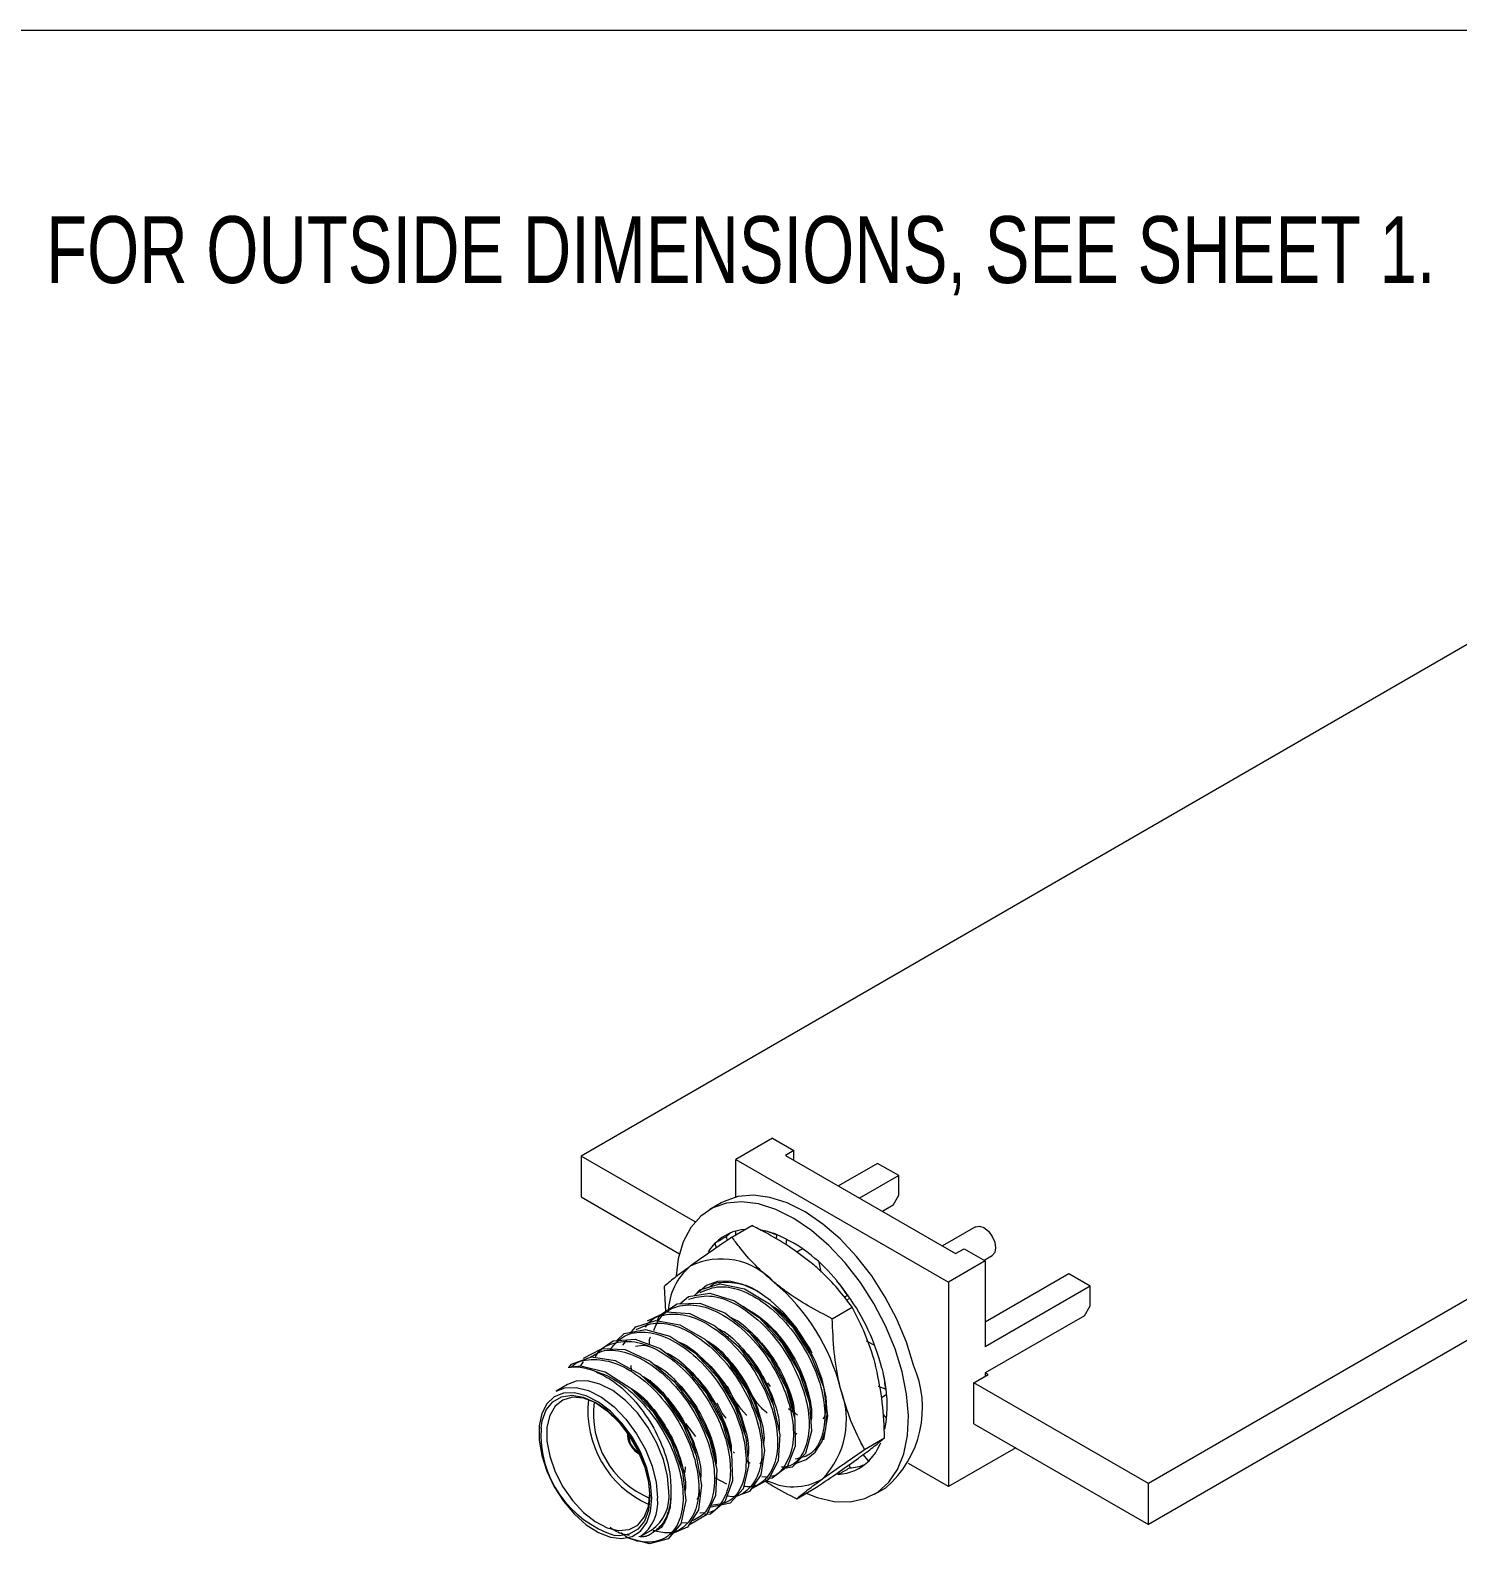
# Paper-space layout 'Inside Dim' of a CAD drawing. Header units: inches. Extents: x 0.04 to 7.3, y 0.02 to 5.63.
# Drawn here: x 3.775 to 5.554, y 3.747 to 5.634 of the extents above; entities that cross this region are included whole.
import ezdxf

# ---------------------------------------------------------------- set-up
doc = ezdxf.new("R2010")
doc.units = ezdxf.units.IN
doc.header["$MEASUREMENT"] = 0
doc.styles.add('SLDTEXTSTYLE0', font='TXT', dxfattribs={"width": 0.75})

psp = doc.layouts.new('Inside Dim')

# ---------------------------------------------------------------- linework, layer by layer
at = {"color": 7, "linetype": 'Continuous', "lineweight": 0, "ltscale": 0.666667}
psp.add_line((0.0415, 5.6337), (7.2963, 5.6337), dxfattribs=at)
at = {"color": 7, "linetype": 'Continuous', "lineweight": 15, "ltscale": 0.666667}
for p, q in [((6.0877, 5.1693), (4.4613, 4.2304)), ((6.7948, 4.7611), (5.1684, 3.8222)), ((6.7948, 4.7101), (5.1684, 3.7712)), ((4.7, 4.2527), (4.654, 4.2262)), ((4.7, 4.2527), (4.7265, 4.2374)), ((4.6034, 4.1484), (4.4613, 4.2304)), ((4.4613, 4.2304), (4.4613, 4.1794)), ((4.654, 4.2262), (4.9192, 4.0731)), ((4.654, 4.1793), (4.654, 4.2262)), ((4.7265, 4.2374), (4.7159, 4.2313)), ((4.7159, 4.2313), (4.928, 4.1088)), ((4.7265, 4.2252), (4.7265, 4.2374)), ((4.8308, 4.2213), (4.782, 4.1931)), ((4.8573, 4.206), (4.8308, 4.2213)), ((4.8573, 4.206), (4.8085, 4.1778)), ((4.8573, 4.1815), (4.8573, 4.206)), ((4.4613, 4.1794), (4.5839, 4.1087)), ((4.636, 4.172), (4.6219, 4.1639)), ((4.8502, 4.1692), (4.8573, 4.1815)), ((4.8502, 4.1692), (4.8368, 4.1615)), ((4.6493, 4.1294), (4.6742, 4.1437)), ((4.654, 4.1321), (4.654, 4.137)), ((4.6897, 4.1371), (4.6858, 4.1379)), ((4.7053, 4.1318), (4.704, 4.1272)), ((4.7058, 4.1321), (4.7053, 4.1318)), ((4.953, 4.1422), (4.9116, 4.1183)), ((4.6285, 4.122), (4.628, 4.1217)), ((4.628, 4.1217), (4.6296, 4.1158)), ((4.6421, 4.13), (4.6435, 4.1253)), ((4.7175, 4.1268), (4.7164, 4.1199)), ((4.7342, 4.113), (4.73, 4.1105)), ((4.7375, 4.1147), (4.7342, 4.113)), ((4.928, 4.1088), (4.9386, 4.1149)), ((4.9386, 4.1149), (4.9651, 4.0996)), ((4.7578, 4.0983), (4.76, 4.0858)), ((4.9651, 4.0996), (4.9192, 4.0731)), ((4.9636, 4.1005), (4.9737, 4.1064)), ((4.9651, 4.0996), (4.9651, 3.9927)), ((4.7799, 4.0751), (4.7763, 4.0793)), ((5.0694, 4.0835), (4.9651, 4.0233)), ((5.096, 4.0682), (5.0694, 4.0835)), ((4.5647, 4.068), (4.5666, 4.0366)), ((4.5951, 4.0553), (4.6219, 4.0594)), ((4.6028, 4.0564), (4.6094, 4.0638)), ((4.6094, 4.0638), (4.6348, 4.071)), ((4.6219, 4.0594), (4.6526, 4.0501)), ((4.6348, 4.071), (4.6649, 4.0648)), ((4.6649, 4.0648), (4.6961, 4.046)), ((4.7934, 4.0566), (4.7894, 4.0546)), ((4.794, 4.0568), (4.7934, 4.0566)), ((4.9192, 4.0731), (4.9192, 3.8183)), ((5.096, 4.0682), (4.9651, 3.9927)), ((5.096, 4.0437), (5.096, 4.0682)), ((4.5595, 4.032), (4.5812, 4.0461)), ((4.5812, 4.0461), (4.6092, 4.047)), ((4.5845, 4.0462), (4.5951, 4.0553)), ((4.6092, 4.047), (4.6403, 4.0348)), ((4.6526, 4.0501), (4.6835, 4.0287)), ((4.6961, 4.046), (4.725, 4.017)), ((4.7743, 4.0277), (4.7991, 4.042)), ((4.7962, 4.0537), (4.7925, 4.0504)), ((5.0889, 4.0314), (5.096, 4.0437)), ((4.5294, 4.0175), (4.5544, 4.0255)), ((4.5442, 4.0251), (4.5677, 4.0362)), ((4.5544, 4.0255), (4.5843, 4.0202)), ((4.5556, 4.0244), (4.5595, 4.032)), ((4.5677, 4.0362), (4.5967, 4.034)), ((4.5843, 4.0202), (4.6155, 4.0022)), ((4.5967, 4.034), (4.6279, 4.0188)), ((4.6279, 4.0188), (4.6579, 3.9925)), ((4.6403, 4.0348), (4.6708, 4.0109)), ((4.6835, 4.0287), (4.7114, 3.9977)), ((5.0889, 4.0314), (4.9651, 3.96)), ((4.4866, 3.9901), (4.501, 4.0002)), ((4.501, 4.0002), (4.5287, 4.002)), ((4.5056, 4.0005), (4.515, 4.0092)), ((4.515, 4.0092), (4.5415, 4.0142)), ((4.5238, 4.0108), (4.5294, 4.0175)), ((4.5287, 4.002), (4.5596, 3.9906)), ((4.5415, 4.0142), (4.5719, 4.0058)), ((4.5719, 4.0058), (4.603, 3.9851)), ((4.6155, 4.0022), (4.6447, 3.9738)), ((4.6449, 4.0039), (4.6446, 4.006)), ((4.6708, 4.0109), (4.6974, 3.9782)), ((4.725, 4.017), (4.7482, 3.9811)), ((4.8274, 3.9944), (4.8172, 3.9998)), ((4.4644, 3.9786), (4.4874, 3.9905)), ((4.4874, 3.9905), (4.5161, 3.9892)), ((4.5161, 3.9892), (4.5473, 3.9748)), ((4.5596, 3.9906), (4.5903, 3.9674)), ((4.603, 3.9851), (4.6312, 3.9546)), ((4.6579, 3.9925), (4.6831, 3.9583)), ((4.7114, 3.9977), (4.7329, 3.9609)), ((4.7482, 3.9811), (4.7633, 3.9428)), ((4.4449, 3.9671), (4.461, 3.9689)), ((4.4463, 3.9672), (4.4494, 3.9711)), ((4.4494, 3.9711), (4.474, 3.9801)), ((4.461, 3.9689), (4.4913, 3.9613)), ((4.474, 3.9801), (4.5037, 3.9756)), ((4.5037, 3.9756), (4.5349, 3.9584)), ((4.5242, 3.9633), (4.5235, 3.9693)), ((4.5473, 3.9748), (4.5774, 3.9492)), ((4.5903, 3.9674), (4.6173, 3.9351)), ((4.6447, 3.9738), (4.6684, 3.9383)), ((4.6506, 3.9613), (4.6481, 3.9686)), ((4.6974, 3.9782), (4.7171, 3.9406)), ((4.8376, 3.961), (4.8364, 3.9662)), ((4.4443, 3.9456), (4.4302, 3.9375)), ((4.4913, 3.9613), (4.5225, 3.9414)), ((4.5349, 3.9584), (4.5643, 3.9305)), ((4.5466, 3.9474), (4.5463, 3.9499)), ((4.5774, 3.9492), (4.6031, 3.9154)), ((4.6312, 3.9546), (4.6532, 3.918)), ((4.6831, 3.9583), (4.7008, 3.9202)), ((4.7329, 3.9609), (4.7458, 3.9226)), ((4.8408, 3.94), (4.8321, 3.9433)), ((4.951, 3.9478), (4.9687, 3.958)), ((4.951, 3.8967), (4.951, 3.9478)), ((5.1684, 3.8222), (4.951, 3.9478)), ((4.9687, 3.958), (4.9651, 3.96)), ((4.9651, 3.96), (4.9651, 3.9559)), ((4.5225, 3.9414), (4.5509, 3.9115)), ((4.5643, 3.9305), (4.5885, 3.8954)), ((4.6173, 3.9351), (4.6375, 3.8977)), ((4.6684, 3.9383), (4.684, 3.8999)), ((4.7171, 3.9406), (4.7277, 3.9026)), ((4.7633, 3.9428), (4.7685, 3.9065)), ((4.8356, 3.9296), (4.839, 3.9315)), ((4.839, 3.9315), (4.8421, 3.9336)), ((4.8413, 3.9402), (4.8408, 3.94)), ((4.5509, 3.9115), (4.5734, 3.8752)), ((4.6031, 3.9154), (4.6214, 3.8774)), ((4.6532, 3.918), (4.6667, 3.8797)), ((4.7008, 3.9202), (4.7091, 3.8828)), ((4.7253, 3.9113), (4.7198, 3.9155)), ((4.7458, 3.9226), (4.7485, 3.8874)), ((4.7685, 3.9065), (4.7633, 3.8766)), ((4.7672, 3.9177), (4.7677, 3.9069)), ((4.8377, 3.9082), (4.8421, 3.9033)), ((4.5885, 3.8954), (4.6047, 3.8571)), ((4.6375, 3.8977), (4.6488, 3.8597)), ((4.684, 3.8999), (4.6899, 3.8634)), ((4.7277, 3.9026), (4.728, 3.8688)), ((4.7485, 3.8874), (4.741, 3.8596)), ((4.7649, 3.902), (4.7645, 3.8997)), ((4.951, 3.8967), (5.1684, 3.7712)), ((4.5734, 3.8752), (4.5875, 3.8368)), ((4.6214, 3.8774), (4.6303, 3.8398)), ((4.6667, 3.8797), (4.6701, 3.8442)), ((4.7091, 3.8828), (4.707, 3.8506)), ((4.728, 3.8688), (4.7182, 3.8432)), ((4.7306, 3.8837), (4.7274, 3.8855)), ((4.8147, 3.8646), (4.8395, 3.879)), ((4.6047, 3.8571), (4.6112, 3.8202)), ((4.6488, 3.8597), (4.6498, 3.8255)), ((4.6524, 3.8601), (4.6506, 3.8616)), ((4.672, 3.847), (4.6677, 3.8502)), ((4.6899, 3.8634), (4.6854, 3.8329)), ((4.707, 3.8506), (4.6949, 3.8274)), ((4.741, 3.8596), (4.7242, 3.8425)), ((4.8197, 3.8504), (4.8127, 3.8585)), ((4.8202, 3.8507), (4.8197, 3.8504)), ((4.829, 3.8618), (4.8308, 3.8649)), ((5.003, 3.8667), (4.9192, 3.8183)), ((4.5875, 3.8368), (4.5916, 3.801)), ((4.6303, 3.8398), (4.6289, 3.8071)), ((4.6701, 3.8442), (4.6632, 3.8158)), ((4.6854, 3.8329), (4.6712, 3.8123)), ((4.7182, 3.8432), (4.6995, 3.8289)), ((4.7242, 3.8425), (4.715, 3.8408)), ((4.7787, 3.834), (4.7829, 3.8341)), ((4.7829, 3.8341), (4.7829, 3.8369)), ((4.7953, 3.8457), (4.7963, 3.842)), ((4.7958, 3.8417), (4.7963, 3.842)), ((4.9192, 3.8183), (4.8694, 3.8471)), ((4.6112, 3.8202), (4.6074, 3.7893)), ((4.6498, 3.8255), (4.6406, 3.7992)), ((4.6632, 3.8158), (4.647, 3.7978)), ((4.6712, 3.8123), (4.6543, 3.8059)), ((4.6949, 3.8274), (4.6744, 3.8161)), ((4.6995, 3.8289), (4.693, 3.8286)), ((4.73, 3.8033), (4.7548, 3.8176)), ((4.8269, 3.8088), (4.841, 3.817)), ((5.1684, 3.7712), (5.1684, 3.8222)), ((4.5916, 3.801), (4.5854, 3.772)), ((4.6289, 3.8071), (4.6174, 3.7833)), ((4.6406, 3.7992), (4.6224, 3.7841)), ((4.647, 3.7978), (4.6234, 3.7926)), ((4.6074, 3.7893), (4.5938, 3.7679)), ((4.6174, 3.7833), (4.5974, 3.7711)), ((4.6224, 3.7841), (4.6149, 3.7834)), ((4.5465, 3.7472), (4.5187, 3.7544)), ((4.5422, 3.7562), (4.5331, 3.7559)), ((4.5349, 3.756), (4.549, 3.7642)), ((4.5527, 3.7626), (4.5505, 3.762)), ((4.5524, 3.7623), (4.5533, 3.7628)), ((4.5854, 3.772), (4.5697, 3.7533)), ((4.5938, 3.7679), (4.5721, 3.7587)), ((4.5697, 3.7533), (4.5465, 3.7472))]:
    psp.add_line(p, q, dxfattribs=at)
at = {"color": 155, "linetype": 'Continuous', "lineweight": 15, "ltscale": 0.666667}
for p, q in [((4.5132, 3.9948), (4.5188, 4.0014)), ((4.4608, 3.9689), (4.4641, 3.9743)), ((4.5488, 3.9452), (4.5478, 3.951)), ((4.6975, 3.9433), (4.694, 3.9477)), ((4.7312, 3.9076), (4.7271, 3.9107)), ((4.6041, 3.8809), (4.592, 3.897)), ((4.6685, 3.8752), (4.6669, 3.8768)), ((4.7299, 3.8839), (4.7274, 3.885)), ((4.5909, 3.843), (4.5906, 3.8361)), ((4.6945, 3.8307), (4.6864, 3.8303)), ((4.643, 3.8216), (4.6287, 3.829)), ((4.5945, 3.773), (4.5857, 3.7734)), ((4.6164, 3.7857), (4.6091, 3.7851))]:
    psp.add_line(p, q, dxfattribs=at)
at = {"color": 7, "linetype": 'Continuous', "lineweight": 15, "ltscale": 0.666667, "flags": 128}
for points in [[(4.8614, 3.9616), (4.8526, 3.9903), (4.8408, 4.0188), (4.8263, 4.0465), (4.8094, 4.0729), (4.7904, 4.0972), (4.77, 4.1189), (4.7484, 4.1375), (4.7263, 4.1526), (4.7042, 4.1638), (4.6825, 4.1708), (4.6618, 4.1735), (4.6426, 4.1718), (4.6253, 4.1657), (4.6103, 4.1555), (4.598, 4.1413), (4.5886, 4.1234), (4.5824, 4.1024), (4.5797, 4.081)], [(4.8756, 3.9698), (4.8668, 3.9984), (4.855, 4.0269), (4.8404, 4.0547), (4.8235, 4.081), (4.8046, 4.1053), (4.7841, 4.1271), (4.7626, 4.1457), (4.7405, 4.1607), (4.7183, 4.1719), (4.6967, 4.1789), (4.676, 4.1816), (4.6567, 4.1799), (4.6394, 4.1739), (4.636, 4.172)], [(4.648, 4.135), (4.6467, 4.1339), (4.6422, 4.1297)], [(4.953, 4.1422), (4.9578, 4.1432), (4.9634, 4.1412), (4.969, 4.1367), (4.9737, 4.1303), (4.9769, 4.123), (4.978, 4.1159)], [(4.978, 4.1159), (4.9769, 4.11), (4.9737, 4.1064), (4.9737, 4.1064)], [(4.7262, 3.847), (4.7285, 3.8473), (4.742, 3.8522), (4.753, 3.8612), (4.7613, 3.874), (4.7664, 3.8902), (4.7682, 3.909), (4.7666, 3.9299), (4.7617, 3.9519), (4.7536, 3.9743), (4.7427, 3.9961), (4.7293, 4.0166), (4.7141, 4.0349), (4.6975, 4.0504), (4.6803, 4.0624), (4.663, 4.0705), (4.6464, 4.0744), (4.6311, 4.0739), (4.6177, 4.0691), (4.6066, 4.0601), (4.6053, 4.0586)], [(4.5707, 3.8121), (4.569, 3.8315), (4.5639, 3.852), (4.5556, 3.8726), (4.5446, 3.8924), (4.5314, 3.9104), (4.5165, 3.9259), (4.5007, 3.938), (4.4847, 3.9462), (4.4693, 3.9502), (4.4551, 3.9497), (4.4443, 3.9456)], [(4.7418, 3.8101), (4.7555, 3.8049), (4.7767, 3.8), (4.7967, 3.7995), (4.8151, 3.8034), (4.8313, 3.8116), (4.845, 3.8238), (4.8558, 3.8399), (4.8636, 3.8594), (4.8681, 3.8819), (4.8693, 3.9068), (4.867, 3.9336), (4.8614, 3.9616)], [(4.5495, 3.804), (4.5479, 3.8224), (4.543, 3.8419), (4.5352, 3.8616), (4.5247, 3.8804), (4.512, 3.8976), (4.4979, 3.9123), (4.4828, 3.9238), (4.4676, 3.9317), (4.4529, 3.9354), (4.4394, 3.935), (4.4278, 3.9303), (4.4186, 3.9216), (4.4122, 3.9093), (4.4089, 3.894), (4.4089, 3.8764), (4.4122, 3.8573), (4.4186, 3.8376), (4.4278, 3.8182), (4.4394, 3.8001), (4.4529, 3.7841), (4.4676, 3.7709), (4.4828, 3.7612), (4.4979, 3.7553), (4.512, 3.7537), (4.5247, 3.7563), (4.5352, 3.763), (4.543, 3.7735), (4.5479, 3.7874), (4.5495, 3.804)], [(4.5469, 3.8096), (4.5451, 3.8277), (4.54, 3.8469), (4.5318, 3.866), (4.521, 3.8842), (4.508, 3.9003), (4.4937, 3.9135), (4.4788, 3.9231), (4.4641, 3.9286), (4.4504, 3.9297), (4.4384, 3.9263), (4.4288, 3.9186), (4.4221, 3.9071), (4.4186, 3.8923), (4.4186, 3.875), (4.4221, 3.8562), (4.4288, 3.8369), (4.4384, 3.8182), (4.4504, 3.801), (4.4641, 3.7862), (4.4788, 3.7747), (4.4937, 3.7671), (4.508, 3.7638), (4.521, 3.765), (4.5318, 3.7705), (4.54, 3.7802), (4.5451, 3.7935), (4.5469, 3.8096)], [(4.4302, 3.9375), (4.441, 3.9415), (4.4551, 3.942), (4.4706, 3.9381), (4.4865, 3.9298), (4.5024, 3.9177), (4.5172, 3.9023), (4.5305, 3.8842), (4.5415, 3.8645), (4.5498, 3.8438), (4.5549, 3.8234), (4.5566, 3.804)], [(4.8308, 3.8649), (4.8345, 3.8723), (4.8348, 3.8731)]]:
    psp.add_lwpolyline(points, dxfattribs=at)
at = {"color": 155, "linetype": 'Continuous', "lineweight": 15, "ltscale": 0.666667, "flags": 128}
for points in [[(4.4114, 3.8912), (4.4128, 3.9003), (4.4178, 3.914), (4.4259, 3.9242), (4.4367, 3.9304), (4.4495, 3.9323), (4.4639, 3.9298), (4.479, 3.9231), (4.4941, 3.9124), (4.5085, 3.8983), (4.5213, 3.8815), (4.5321, 3.8629), (4.5402, 3.8434), (4.5452, 3.8239), (4.5469, 3.8055)], [(4.5469, 3.8055), (4.5452, 3.789), (4.5402, 3.7754), (4.5321, 3.7652), (4.5213, 3.759), (4.5085, 3.7571), (4.5035, 3.7574)]]:
    psp.add_lwpolyline(points, dxfattribs=at)
at = {"color": 7, "linetype": 'Continuous', "lineweight": 15, "ltscale": 0.444444}
for centre, radius, start, end in [((4.6697, 4.081), 0.0581, 93.5864, 135.1533), ((4.6656, 4.031), 0.1089, 68.3175, 77.209), ((4.6296, 3.9571), 0.1909, 39.7842, 66.481), ((4.6362, 4.0136), 0.0885, 42.0237, 116.2027), ((4.647, 4.0341), 0.0771, 130.2263, 178.0799), ((4.5691, 3.8981), 0.2752, 35.2103, 39.9998), ((4.5368, 3.8777), 0.2557, 14.2153, 49.7562), ((4.5668, 3.8953), 0.2787, 14.721, 35.4118), ((4.7563, 3.9165), 0.1306, 310.3988, 24.1015), ((4.6306, 3.9131), 0.2125, 7.3306, 13.022), ((4.5973, 3.913), 0.1277, 173.8086, 246.1861), ((4.6862, 3.9016), 0.1058, 316.1227, 21.547), ((4.6919, 3.9191), 0.151, 348.9202, 8.0537), ((4.5427, 3.883), 0.1315, 176.4328, 252.6456), ((4.547, 3.8839), 0.0268, 177.3493, 242.6453), ((4.7789, 3.8917), 0.0582, 272.958, 315.1353), ((4.774, 3.896), 0.0647, 315.538, 328.1241), ((4.7925, 3.903), 0.0614, 273.1426, 291.4287), ((4.5192, 3.8066), 0.0518, 305.1269, 6.1853), ((4.7258, 3.8894), 0.0713, 240.1685, 300.9564), ((4.5051, 3.7984), 0.0518, 305.1269, 6.1853)]:
    psp.add_arc(centre, radius, start, end, dxfattribs=at)
at = {"color": 155, "linetype": 'Continuous', "lineweight": 15, "ltscale": 0.444444}
for centre, radius, start, end in [((4.5905, 3.9091), 0.1139, 172.6303, 247.3643), ((4.5479, 3.8845), 0.0291, 175.1532, 244.8414)]:
    psp.add_arc(centre, radius, start, end, dxfattribs=at)
at = {"color": 7, "linetype": 'Continuous', "lineweight": 15, "ltscale": 0.666667}
for points, knots in [([(4.7465, 4.0986), (4.7377, 4.1052), (4.7201, 4.1186), (4.695, 4.1331), (4.6793, 4.1411), (4.6742, 4.1437)], [0, 0, 0, 0, 0.39822, 0.802626, 1, 1, 1, 1]), ([(4.7053, 4.1318), (4.7006, 4.1337), (4.6955, 4.1358), (4.6902, 4.137), (4.6897, 4.1371)], [0, 0, 0, 0, 0.902243, 1, 1, 1, 1]), ([(4.6493, 4.1294), (4.6397, 4.1228), (4.6203, 4.1095), (4.6049, 4.0985), (4.5972, 4.093)], [0, 0, 0, 0, 0.495458, 1, 1, 1, 1]), ([(4.628, 4.1217), (4.6254, 4.1187), (4.6226, 4.1154), (4.62, 4.1113), (4.6198, 4.1109)], [0, 0, 0, 0, 0.902243, 1, 1, 1, 1]), ([(4.6421, 4.13), (4.6409, 4.1293), (4.6385, 4.1279), (4.634, 4.1252), (4.6307, 4.1233), (4.6285, 4.122)], [0, 0, 0, 0, 0.2651606, 0.5303212, 1, 1, 1, 1]), ([(4.702, 4.0728), (4.6939, 4.0799), (4.6776, 4.0941), (4.6611, 4.1135), (4.6522, 4.1254), (4.6493, 4.1294)], [0, 0, 0, 0, 0.3982201, 0.802626, 1, 1, 1, 1]), ([(4.7991, 4.042), (4.7934, 4.0497), (4.7817, 4.0651), (4.7637, 4.084), (4.7511, 4.0947), (4.7465, 4.0986)], [0, 0, 0, 0, 0.387506, 0.778842, 1, 1, 1, 1]), ([(4.5972, 4.093), (4.5962, 4.0923), (4.5887, 4.0868), (4.5765, 4.0777), (4.5687, 4.0712), (4.5647, 4.068)], [0, 0, 0, 0, 0.070047, 0.530762, 1, 1, 1, 1]), ([(4.7934, 4.0566), (4.7895, 4.0623), (4.7853, 4.0687), (4.7804, 4.0745), (4.7799, 4.0751)], [0, 0, 0, 0, 0.902243, 1, 1, 1, 1]), ([(4.6213, 4.0676), (4.6227, 4.0687), (4.6274, 4.0724), (4.6382, 4.0735), (4.6563, 4.0726), (4.6723, 4.0688), (4.6825, 4.061), (4.6829, 4.0607)], [0, 0, 0, 0, 0.095354, 0.315422, 0.542041, 0.981108, 1, 1, 1, 1]), ([(4.7743, 4.0277), (4.7643, 4.0329), (4.744, 4.0434), (4.72, 4.0587), (4.7068, 4.0691), (4.702, 4.0728)], [0, 0, 0, 0, 0.387506, 0.778842, 1, 1, 1, 1]), ([(4.6631, 4.0431), (4.6723, 4.0375), (4.6907, 4.0264), (4.7157, 3.9982), (4.7353, 3.9652), (4.7461, 3.9315), (4.7499, 3.9084), (4.7476, 3.9), (4.7476, 3.8997)], [0, 0, 0, 0, 0.19644, 0.395458, 0.594476, 0.793493, 0.992511, 1, 1, 1, 1]), ([(4.6972, 4.0449), (4.6993, 4.0437), (4.7107, 4.0373), (4.7299, 4.0166), (4.7427, 3.9956), (4.749, 3.9853)], [0, 0, 0, 0, 0.1038929, 0.5595049, 1, 1, 1, 1]), ([(4.7019, 4.0402), (4.7021, 4.0401), (4.7115, 4.0345), (4.7284, 4.0158), (4.7407, 3.9957), (4.7466, 3.986)], [0, 0, 0, 0, 0.0147433, 0.526835, 1, 1, 1, 1]), ([(4.8292, 3.9662), (4.8287, 3.9681), (4.825, 3.9827), (4.816, 4.009), (4.8048, 4.031), (4.7991, 4.042)], [0, 0, 0, 0, 0.070047, 0.530762, 1, 1, 1, 1]), ([(4.647, 4.0295), (4.6479, 4.0292), (4.6579, 4.0254), (4.6772, 4.0081), (4.7013, 3.9797), (4.7185, 3.9461), (4.7274, 3.9196), (4.7272, 3.9072), (4.7271, 3.9046)], [0, 0, 0, 0, 0.02174, 0.251019, 0.480299, 0.709579, 0.938859, 1, 1, 1, 1]), ([(4.6873, 4.0246), (4.6879, 4.0241), (4.6976, 4.0176), (4.7145, 3.9966), (4.7331, 3.9652), (4.743, 3.9404), (4.7438, 3.9293), (4.7439, 3.9282)], [0, 0, 0, 0, 0.022526, 0.33732, 0.652114, 0.966908, 1, 1, 1, 1]), ([(4.7846, 3.9405), (4.7842, 3.9424), (4.7806, 3.9571), (4.776, 3.9859), (4.7749, 4.0137), (4.7743, 4.0277)], [0, 0, 0, 0, 0.070047, 0.530762, 1, 1, 1, 1]), ([(4.6174, 4.0005), (4.6193, 3.9994), (4.6305, 3.9934), (4.6497, 3.9728), (4.6713, 3.9415), (4.6847, 3.9075), (4.6904, 3.8828), (4.6887, 3.8728), (4.6885, 3.8716)], [0, 0, 0, 0, 0.048267, 0.278212, 0.508157, 0.738101, 0.968046, 1, 1, 1, 1]), ([(4.6327, 4.0149), (4.6339, 4.0143), (4.6444, 4.0095), (4.6635, 3.9906), (4.6865, 3.9607), (4.7018, 3.9268), (4.7091, 3.9014), (4.7081, 3.8905), (4.708, 3.8889)], [0, 0, 0, 0, 0.031567, 0.263667, 0.495767, 0.727868, 0.959968, 1, 1, 1, 1]), ([(4.6728, 4.0085), (4.6737, 4.0078), (4.6836, 4.0003), (4.6999, 3.978), (4.7168, 3.946), (4.7253, 3.9217), (4.7254, 3.9115), (4.7254, 3.9109)], [0, 0, 0, 0, 0.033515, 0.349507, 0.6655, 0.981493, 1, 1, 1, 1]), ([(4.5289, 3.9933), (4.5331, 3.9941), (4.5406, 3.9957), (4.5495, 3.9917), (4.5535, 3.9899)], [0, 0, 0, 0, 0.553629, 1, 1, 1, 1]), ([(4.5671, 3.9849), (4.5678, 3.9847), (4.5776, 3.9812), (4.5969, 3.9644), (4.6213, 3.9364), (4.639, 3.903), (4.6483, 3.8763), (4.6484, 3.8636), (4.6484, 3.8608)], [0, 0, 0, 0, 0.017362, 0.246874, 0.476385, 0.705897, 0.935408, 1, 1, 1, 1]), ([(4.5823, 3.9989), (4.5823, 3.9989), (4.5913, 3.9964), (4.6104, 3.9813), (4.6356, 3.9552), (4.6557, 3.922), (4.6671, 3.8884), (4.6713, 3.8649), (4.6691, 3.8561), (4.669, 3.8556)], [0, 0, 0, 0, 0.000525, 0.198008, 0.395491, 0.592975, 0.790458, 0.987941, 1, 1, 1, 1]), ([(4.6219, 3.996), (4.6221, 3.9959), (4.6313, 3.9907), (4.6487, 3.9714), (4.6692, 3.9412), (4.6809, 3.9161), (4.6827, 3.904), (4.683, 3.9025)], [0, 0, 0, 0, 0.004849, 0.32073, 0.636611, 0.952492, 1, 1, 1, 1]), ([(4.6583, 3.9919), (4.6595, 3.9909), (4.6694, 3.9825), (4.6842, 3.9595), (4.6976, 3.9352), (4.7002, 3.9226), (4.7006, 3.9207)], [0, 0, 0, 0, 0.057245, 0.490824, 0.924404, 1, 1, 1, 1]), ([(4.4449, 3.9671), (4.4463, 3.9672), (4.4505, 3.9678), (4.4578, 3.9677), (4.467, 3.9662), (4.4734, 3.9641), (4.4766, 3.963)], [0, 0, 0, 0, 0.142653, 0.428294, 0.712307, 1, 1, 1, 1]), ([(4.4766, 3.963), (4.4841, 3.9595), (4.5009, 3.9517), (4.5268, 3.9284), (4.5503, 3.8964), (4.5666, 3.8608), (4.5729, 3.8327), (4.573, 3.8183), (4.573, 3.8142)], [0, 0, 0, 0, 0.156459, 0.352595, 0.548375, 0.739841, 0.926933, 1, 1, 1, 1]), ([(4.5521, 3.9707), (4.5534, 3.9701), (4.5639, 3.9656), (4.5833, 3.9471), (4.6066, 3.9175), (4.6225, 3.8837), (4.6302, 3.8577), (4.6294, 3.8462), (4.6293, 3.844)], [0, 0, 0, 0, 0.032354, 0.261372, 0.49039, 0.719408, 0.948426, 1, 1, 1, 1]), ([(4.5927, 3.9645), (4.5936, 3.9639), (4.6034, 3.9566), (4.6199, 3.9347), (4.6373, 3.9029), (4.6463, 3.8784), (4.6465, 3.8679), (4.6465, 3.8672)], [0, 0, 0, 0, 0.030675, 0.346149, 0.661622, 0.977096, 1, 1, 1, 1]), ([(4.6073, 3.9805), (4.6078, 3.9801), (4.6174, 3.9739), (4.6344, 3.9532), (4.6535, 3.9221), (4.6638, 3.8972), (4.6648, 3.8858), (4.6649, 3.8846)], [0, 0, 0, 0, 0.0190074, 0.3337885, 0.6485695, 0.9633506, 1, 1, 1, 1]), ([(4.8395, 3.879), (4.839, 3.8938), (4.8379, 3.9237), (4.8321, 3.9519), (4.8292, 3.9662)], [0, 0, 0, 0, 0.495458, 1, 1, 1, 1]), ([(4.5373, 3.9562), (4.5392, 3.9552), (4.5502, 3.9495), (4.5695, 3.9293), (4.5915, 3.8984), (4.6055, 3.8644), (4.6116, 3.8394), (4.6101, 3.829), (4.6099, 3.8276)], [0, 0, 0, 0, 0.045689, 0.275136, 0.504583, 0.73403, 0.963477, 1, 1, 1, 1]), ([(4.542, 3.9517), (4.542, 3.9517), (4.5511, 3.9468), (4.5685, 3.9279), (4.5894, 3.898), (4.6016, 3.8729), (4.6036, 3.8607), (4.6039, 3.859)], [0, 0, 0, 0, 0.0004099, 0.316923, 0.633436, 0.9499491, 1, 1, 1, 1]), ([(4.5783, 3.9481), (4.5794, 3.9471), (4.5893, 3.939), (4.6051, 3.916), (4.6208, 3.8837), (4.6282, 3.8599), (4.6279, 3.8503), (4.6278, 3.8501)], [0, 0, 0, 0, 0.039946, 0.357933, 0.67592, 0.993908, 1, 1, 1, 1]), ([(4.8408, 3.94), (4.8401, 3.9463), (4.8394, 3.9533), (4.8378, 3.9603), (4.8376, 3.961)], [0, 0, 0, 0, 0.902243, 1, 1, 1, 1]), ([(4.5227, 3.9412), (4.525, 3.9398), (4.5365, 3.9329), (4.5554, 3.9111), (4.576, 3.8791), (4.588, 3.8452), (4.5926, 3.8213), (4.5906, 3.8122), (4.5904, 3.8115)], [0, 0, 0, 0, 0.057429, 0.288236, 0.519042, 0.749849, 0.980655, 1, 1, 1, 1]), ([(4.5273, 3.9363), (4.5277, 3.936), (4.5372, 3.9301), (4.5544, 3.9098), (4.5738, 3.8789), (4.5846, 3.854), (4.5858, 3.8424), (4.586, 3.8411)], [0, 0, 0, 0, 0.015293, 0.330202, 0.645111, 0.960019, 1, 1, 1, 1]), ([(4.6932, 3.91), (4.6894, 3.9133), (4.6813, 3.9204), (4.6751, 3.9309), (4.6718, 3.9365)], [0, 0, 0, 0, 0.467518, 1, 1, 1, 1]), ([(4.8147, 3.8646), (4.8086, 3.8763), (4.7965, 3.8998), (4.7886, 3.9268), (4.7846, 3.9405)], [0, 0, 0, 0, 0.495458, 1, 1, 1, 1]), ([(4.7658, 3.9206), (4.7659, 3.9201), (4.767, 3.9128), (4.765, 3.9074), (4.7632, 3.9025)], [0, 0, 0, 0, 0.073837, 1, 1, 1, 1]), ([(4.807, 3.854), (4.808, 3.8547), (4.8155, 3.8601), (4.8277, 3.8693), (4.8355, 3.8757), (4.8395, 3.879)], [0, 0, 0, 0, 0.070047, 0.530762, 1, 1, 1, 1]), ([(4.6867, 3.8585), (4.6866, 3.8548), (4.6865, 3.8501), (4.6845, 3.8474), (4.684, 3.8469)], [0, 0, 0, 0, 0.790052, 1, 1, 1, 1]), ([(4.7548, 3.8176), (4.7645, 3.8242), (4.7839, 3.8374), (4.7993, 3.8484), (4.807, 3.854)], [0, 0, 0, 0, 0.495458, 1, 1, 1, 1]), ([(4.7625, 3.8283), (4.7635, 3.829), (4.7712, 3.8345), (4.7877, 3.8462), (4.8056, 3.8584), (4.8147, 3.8646)], [0, 0, 0, 0, 0.0700468, 0.5307621, 1, 1, 1, 1]), ([(4.8197, 3.8504), (4.8227, 3.8536), (4.8261, 3.8573), (4.8287, 3.8614), (4.829, 3.8618)], [0, 0, 0, 0, 0.902243, 1, 1, 1, 1]), ([(4.7829, 3.8341), (4.7841, 3.8347), (4.7863, 3.8361), (4.7906, 3.8386), (4.7938, 3.8405), (4.7958, 3.8417)], [0, 0, 0, 0, 0.2651606, 0.5303212, 1, 1, 1, 1]), ([(4.573, 3.8142), (4.5731, 3.8123), (4.5732, 3.8027), (4.5705, 3.785), (4.5624, 3.77), (4.5548, 3.7642), (4.5527, 3.7626)], [0, 0, 0, 0, 0.082129, 0.413285, 0.841468, 1, 1, 1, 1]), ([(4.573, 3.8142), (4.5731, 3.8077), (4.5733, 3.7947), (4.5675, 3.7769), (4.5608, 3.765), (4.5536, 3.7633), (4.5531, 3.7632)], [0, 0, 0, 0, 0.276247, 0.552503, 0.969994, 1, 1, 1, 1]), ([(4.6084, 3.8149), (4.6084, 3.8112), (4.6084, 3.8061), (4.6062, 3.8031), (4.6056, 3.8023)], [0, 0, 0, 0, 0.739891, 1, 1, 1, 1]), ([(4.691, 3.8252), (4.6939, 3.8233), (4.7061, 3.8152), (4.7197, 3.8084), (4.73, 3.8033)], [0, 0, 0, 0, 0.24223, 1, 1, 1, 1]), ([(4.73, 3.8033), (4.7341, 3.8067), (4.7425, 3.8135), (4.7558, 3.8233), (4.7625, 3.8283)], [0, 0, 0, 0, 0.495458, 1, 1, 1, 1]), ([(4.5212, 3.7576), (4.5158, 3.7585), (4.5081, 3.7598), (4.5, 3.7655), (4.4975, 3.7672)], [0, 0, 0, 0, 0.691702, 1, 1, 1, 1]), ([(4.5422, 3.7562), (4.5415, 3.7562), (4.5394, 3.7559), (4.537, 3.7557), (4.5353, 3.7558), (4.535, 3.7558)], [0, 0, 0, 0, 0.29771, 0.894888, 1, 1, 1, 1]), ([(4.5527, 3.7626), (4.5522, 3.7622), (4.5507, 3.7609), (4.5481, 3.7591), (4.5451, 3.7575), (4.5432, 3.7567), (4.5422, 3.7563)], [0, 0, 0, 0, 0.162982, 0.489074, 0.744219, 1, 1, 1, 1])]:
    psp.add_open_spline(points, degree=3, knots=knots, dxfattribs=at)
at = {"color": 155, "linetype": 'Continuous', "lineweight": 15, "ltscale": 0.666667}
for points, knots in [([(4.5953, 4.052), (4.6037, 4.0542), (4.6205, 4.0587), (4.6514, 4.0488), (4.6822, 4.0277), (4.7099, 3.9968), (4.7314, 3.9601), (4.7442, 3.922), (4.747, 3.8869), (4.7392, 3.8597), (4.7263, 3.844), (4.7146, 3.8428), (4.7109, 3.8424)], [0, 0, 0, 0, 0.105782, 0.211564, 0.317346, 0.423129, 0.528911, 0.634693, 0.740475, 0.846257, 0.952039, 1, 1, 1, 1]), ([(4.6097, 4.0605), (4.6176, 4.0638), (4.6335, 4.0703), (4.6638, 4.0635), (4.6948, 4.045), (4.7236, 4.016), (4.7467, 3.9803), (4.7617, 3.9422), (4.7669, 3.9059), (4.7616, 3.8765), (4.7483, 3.8569), (4.7343, 3.854), (4.7281, 3.8527)], [0, 0, 0, 0, 0.102027, 0.204054, 0.306081, 0.408108, 0.510135, 0.612162, 0.714189, 0.816216, 0.918244, 1, 1, 1, 1]), ([(4.5518, 4.0128), (4.5542, 4.0186), (4.5604, 4.0333), (4.5805, 4.0447), (4.608, 4.0459), (4.639, 4.0336), (4.6694, 4.0098), (4.696, 3.9773), (4.7156, 3.9398), (4.7261, 3.9021), (4.7265, 3.8681), (4.7162, 3.8439), (4.7051, 3.8312), (4.6968, 3.8308), (4.6967, 3.8308)], [0, 0, 0, 0, 0.060356, 0.154218, 0.24808, 0.341941, 0.435803, 0.529665, 0.623526, 0.717388, 0.811249, 0.905111, 0.998973, 1, 1, 1, 1]), ([(4.5297, 4.0142), (4.5375, 4.0178), (4.553, 4.0249), (4.5832, 4.0189), (4.6142, 4.0012), (4.6432, 3.9728), (4.6669, 3.9374), (4.6824, 3.8993), (4.6882, 3.8629), (4.6838, 3.8324), (4.6694, 3.8128), (4.6545, 3.8042), (4.6444, 3.8064), (4.6432, 3.8066)], [0, 0, 0, 0, 0.098658, 0.197316, 0.295974, 0.394632, 0.49329, 0.591948, 0.690606, 0.789264, 0.887922, 0.98658, 1, 1, 1, 1]), ([(4.5416, 4.0173), (4.5426, 4.0189), (4.5483, 4.0283), (4.5671, 4.0344), (4.5954, 4.033), (4.6267, 4.0177), (4.6565, 3.9916), (4.6816, 3.9575), (4.6993, 3.9195), (4.7075, 3.8824), (4.7054, 3.8501), (4.6932, 3.8277), (4.6782, 3.8169), (4.6667, 3.8183), (4.6639, 3.8186)], [0, 0, 0, 0, 0.019273, 0.114345, 0.209418, 0.304491, 0.399564, 0.494637, 0.589709, 0.684782, 0.779855, 0.874928, 0.970001, 1, 1, 1, 1]), ([(4.4789, 3.9793), (4.4794, 3.9803), (4.4838, 3.9901), (4.5006, 3.9984), (4.5274, 4.001), (4.5584, 3.9894), (4.589, 3.9664), (4.6158, 3.9342), (4.636, 3.897), (4.6471, 3.8592), (4.6483, 3.8248), (4.6386, 3.7998), (4.6276, 3.7866), (4.6191, 3.7859), (4.6187, 3.7859)], [0, 0, 0, 0, 0.011298, 0.10972, 0.208142, 0.306564, 0.404987, 0.503409, 0.601831, 0.700253, 0.798675, 0.897098, 0.99552, 1, 1, 1, 1]), ([(4.4979, 3.99), (4.5032, 3.9961), (4.5143, 4.0088), (4.5405, 4.0128), (4.5707, 4.0046), (4.6017, 3.984), (4.6297, 3.9537), (4.6517, 3.9173), (4.6651, 3.8791), (4.6685, 3.8437), (4.6616, 3.8156), (4.6461, 3.7974), (4.6305, 3.7957), (4.623, 3.795)], [0, 0, 0, 0, 0.084323, 0.176601, 0.268878, 0.361156, 0.453433, 0.545711, 0.637988, 0.730266, 0.822543, 0.914821, 1, 1, 1, 1]), ([(4.5464, 3.9955), (4.5463, 3.9986), (4.5462, 4.0021), (4.5474, 4.0044), (4.5476, 4.0047)], [0, 0, 0, 0, 0.891459, 1, 1, 1, 1]), ([(4.4731, 3.9797), (4.4776, 3.9826), (4.4893, 3.9902), (4.5152, 3.9877), (4.546, 3.9738), (4.5761, 3.9482), (4.6016, 3.9145), (4.6198, 3.8767), (4.6287, 3.8392), (4.6271, 3.807), (4.6169, 3.7836), (4.6041, 3.7777), (4.5983, 3.7751)], [0, 0, 0, 0, 0.067045, 0.172736, 0.278426, 0.384116, 0.489807, 0.595497, 0.701188, 0.806878, 0.912568, 1, 1, 1, 1]), ([(4.4489, 3.9668), (4.4492, 3.9672), (4.4549, 3.9746), (4.4736, 3.9781), (4.5023, 3.9747), (4.5337, 3.9573), (4.5629, 3.9296), (4.587, 3.8945), (4.6031, 3.8564), (4.6096, 3.8198), (4.6058, 3.7889), (4.5922, 3.768), (4.573, 3.7584), (4.5575, 3.7621), (4.5511, 3.7636)], [0, 0, 0, 0, 0.004909, 0.097815, 0.190722, 0.283629, 0.376536, 0.469443, 0.56235, 0.655257, 0.748164, 0.841071, 0.933978, 1, 1, 1, 1]), ([(4.4766, 3.963), (4.4811, 3.9616), (4.4957, 3.9569), (4.5212, 3.9402), (4.5495, 3.9106), (4.5719, 3.8744), (4.5859, 3.8362), (4.59, 3.8005), (4.5838, 3.7717), (4.5682, 3.7529), (4.5451, 3.7475), (4.5245, 3.7508), (4.5128, 3.7592), (4.5106, 3.7607)], [0, 0, 0, 0, 0.046667, 0.149934, 0.2532, 0.356466, 0.459733, 0.562999, 0.666266, 0.769532, 0.872798, 0.976065, 1, 1, 1, 1]), ([(4.6678, 3.9073), (4.6677, 3.9074), (4.6585, 3.9163), (4.6496, 3.9298), (4.6442, 3.9431), (4.6439, 3.9437)], [0, 0, 0, 0, 0.011532, 0.957031, 1, 1, 1, 1]), ([(4.6422, 3.9035), (4.6421, 3.9036), (4.6374, 3.9086), (4.6341, 3.9156), (4.6308, 3.9224)], [0, 0, 0, 0, 0.017073, 1, 1, 1, 1])]:
    psp.add_open_spline(points, degree=3, knots=knots, dxfattribs=at)

# ---------------------------------------------------------------- texts
at = {"color": 7, "linetype": 'Continuous', "lineweight": 0, "ltscale": 0.666667, "insert": (3.7943, 5.402), "char_height": 0.083333, "attachment_point": 1, "style": 'SLDTEXTSTYLE0'}
psp.add_mtext('FOR OUTSIDE DIMENSIONS, SEE SHEET 1.', dxfattribs=at)

doc.saveas('drawing.dxf')
